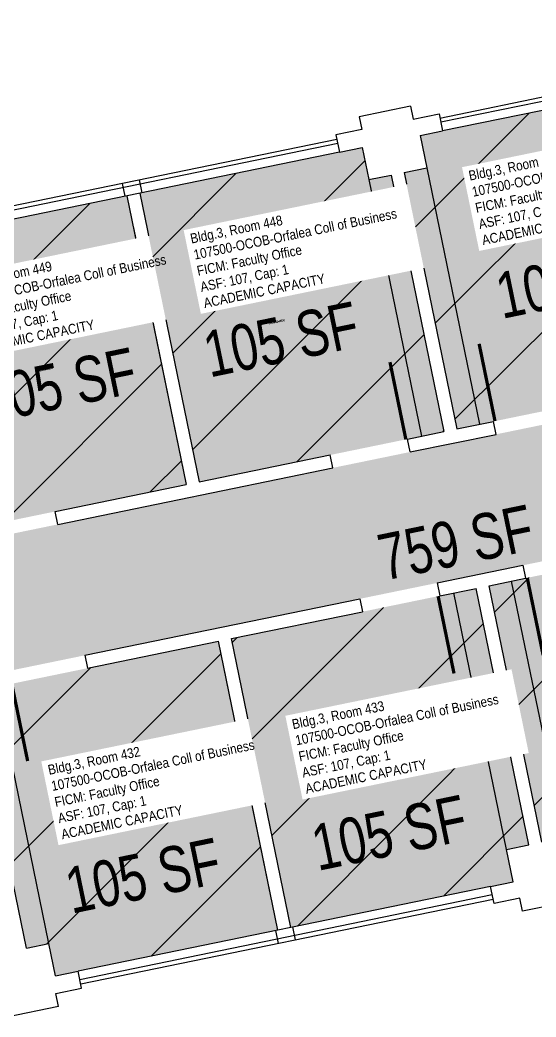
# Model space of a CAD drawing. Header units: inches. Extents: x 69197310 to 69200176, y 27671258 to 27673533.
# Drawn here: x 69198739.6 to 69198975, y 27672918.6 to 27673373.5 of the extents above; entities that cross this region are included whole.
import ezdxf
from ezdxf.enums import TextEntityAlignment as Align

# ---------------------------------------------------------------- set-up
doc = ezdxf.new("R2010")
doc.units = ezdxf.units.IN
doc.header["$LTSCALE"] = 100
doc.header["$MEASUREMENT"] = 0
for name, color, linetype in [('A-DOOR', 2, 'CONTINUOUS'), ('A-FLOR', 3, 'CONTINUOUS'), ('A-GLAZ', 1, 'CONTINUOUS'), ('A-IDEN-RNUM', 7, 'CONTINUOUS'), ('A-IDEN-SNUM', 4, 'CONTINUOUS'), ('A-IDEN-VNUM', 4, 'CONTINUOUS'), ('A-WALL', 5, 'CONTINUOUS'), ('AREA-TEXT', 3, 'CONTINUOUS'), ('Rooms-Capacity', 4, 'CONTINUOUS'), ('Rooms-Category-Color', 7, 'CONTINUOUS'), ('Rooms-College-Color', 7, 'CONTINUOUS'), ('Rooms-Department-Color', 7, 'CONTINUOUS'), ('Rooms-Division-Color', 7, 'CONTINUOUS'), ('Rooms-Information', 7, 'CONTINUOUS')]:
    doc.layers.add(name, color=color, linetype=linetype)
doc.styles.add('CP_AREA', font='arial.ttf', dxfattribs={"height": 15})
doc.styles.add('CP_ROOMSNUMBER', font='arial.ttf', dxfattribs={"height": 1})
doc.styles.add('CP_ROOMVNUMBER', font='arial.ttf', dxfattribs={"width": 0.85, "height": 0.075})
pattern_1 = [(45, (0, 0), (-26.51650429449553, 26.51650429449553), [])]

msp = doc.modelspace()

# ---------------------------------------------------------------- hatches: boundary and pattern name
at = {"layer": 'Rooms-Capacity'}
h = msp.add_hatch(dxfattribs=at)
h.set_pattern_fill('ANSI31', color=256, scale=300, style=0)
h.set_pattern_definition(pattern_1)
h.paths.add_polyline_path([(69198679.7518338, 27673255.60336582), (69198690.03681898, 27673257.7173855), (69198687.01679088, 27673272.41022152), (69198788.3973594, 27673293.24841552), (69198815.47694483, 27673161.50265257), (69198703.81139113, 27673138.55043889)])
h = msp.add_hatch(dxfattribs=at)
h.set_pattern_fill('ANSI31', color=256, scale=300, style=0)
h.set_pattern_definition(pattern_1)
h.paths.add_polyline_path([(69198977.65379485, 27672998.31282657), (69198987.9387801, 27673000.42684625), (69198990.95880818, 27672985.73401024), (69199092.33937667, 27673006.57220424), (69199065.25979125, 27673138.31796718), (69198953.59423755, 27673115.36575349)])
h = msp.add_hatch(dxfattribs=at)
h.set_pattern_fill('ANSI31', color=256, scale=300, style=0)
h.set_pattern_definition(pattern_1)
h.paths.add_polyline_path([(69198742.56841862, 27672949.99237669), (69198752.85340384, 27672952.10639637), (69198755.87343194, 27672937.41356035), (69198857.25400043, 27672958.25175436), (69198830.17441499, 27673089.9975173), (69198718.50886129, 27673067.04530361)])
at = {"layer": 'Rooms-Category-Color', "true_color": 0xfa9ba3}
for points in [[(69198679.7518338, 27673255.60336582), (69198690.03681898, 27673257.7173855), (69198687.01679088, 27673272.41022152), (69198788.3973594, 27673293.24841552), (69198815.47694483, 27673161.50265257), (69198703.81139113, 27673138.55043889)], [(69198977.65379485, 27672998.31282657), (69198987.9387801, 27673000.42684625), (69198990.95880818, 27672985.73401024), (69199092.33937667, 27673006.57220424), (69199065.25979125, 27673138.31796718), (69198953.59423755, 27673115.36575349)], [(69198742.56841862, 27672949.99237669), (69198752.85340384, 27672952.10639637), (69198755.87343194, 27672937.41356035), (69198857.25400043, 27672958.25175436), (69198830.17441499, 27673089.9975173), (69198718.50886129, 27673067.04530361)]]:
    msp.add_hatch(color=241, dxfattribs=at).paths.add_polyline_path(points)
at = {"layer": 'Rooms-College-Color', "true_color": 0xfa9ba3}
for points in [[(69198679.7518338, 27673255.60336582), (69198690.03681898, 27673257.7173855), (69198687.01679088, 27673272.41022152), (69198788.3973594, 27673293.24841552), (69198815.47694483, 27673161.50265257), (69198703.81139113, 27673138.55043889)], [(69198977.65379485, 27672998.31282657), (69198987.9387801, 27673000.42684625), (69198990.95880818, 27672985.73401024), (69199092.33937667, 27673006.57220424), (69199065.25979125, 27673138.31796718), (69198953.59423755, 27673115.36575349)], [(69198742.56841862, 27672949.99237669), (69198752.85340384, 27672952.10639637), (69198755.87343194, 27672937.41356035), (69198857.25400043, 27672958.25175436), (69198830.17441499, 27673089.9975173), (69198718.50886129, 27673067.04530361)]]:
    msp.add_hatch(color=241, dxfattribs=at).paths.add_polyline_path(points)
at = {"layer": 'Rooms-Department-Color', "true_color": 0xfa9ba3}
for points in [[(69198679.7518338, 27673255.60336582), (69198690.03681898, 27673257.7173855), (69198687.01679088, 27673272.41022152), (69198788.3973594, 27673293.24841552), (69198815.47694483, 27673161.50265257), (69198703.81139113, 27673138.55043889)], [(69198977.65379485, 27672998.31282657), (69198987.9387801, 27673000.42684625), (69198990.95880818, 27672985.73401024), (69199092.33937667, 27673006.57220424), (69199065.25979125, 27673138.31796718), (69198953.59423755, 27673115.36575349)], [(69198742.56841862, 27672949.99237669), (69198752.85340384, 27672952.10639637), (69198755.87343194, 27672937.41356035), (69198857.25400043, 27672958.25175436), (69198830.17441499, 27673089.9975173), (69198718.50886129, 27673067.04530361)]]:
    msp.add_hatch(color=241, dxfattribs=at).paths.add_polyline_path(points)
at = {"layer": 'Rooms-Division-Color', "true_color": 0xfa9ba3}
for points in [[(69198679.7518338, 27673255.60336582), (69198690.03681898, 27673257.7173855), (69198687.01679088, 27673272.41022152), (69198788.3973594, 27673293.24841552), (69198815.47694483, 27673161.50265257), (69198703.81139113, 27673138.55043889)], [(69198977.65379485, 27672998.31282657), (69198987.9387801, 27673000.42684625), (69198990.95880818, 27672985.73401024), (69199092.33937667, 27673006.57220424), (69199065.25979125, 27673138.31796718), (69198953.59423755, 27673115.36575349)], [(69198742.56841862, 27672949.99237669), (69198752.85340384, 27672952.10639637), (69198755.87343194, 27672937.41356035), (69198857.25400043, 27672958.25175436), (69198830.17441499, 27673089.9975173), (69198718.50886129, 27673067.04530361)]]:
    msp.add_hatch(color=241, dxfattribs=at).paths.add_polyline_path(points)

# ---------------------------------------------------------------- linework, layer by layer
at = {"layer": 'A-DOOR'}
for points in [[(69198956.28328982, 27673190.44458875, 1.5, 1.5, 0), (69198949.03522232, 27673225.70739518, 0, 0, 0), (69198949.76986414, 27673225.85839659, 0, 0, -0.4142135623730951), (69198991.11345726, 27673196.07237123, 0, 0, -0.4142135623730951)], [(69198915.63311017, 27673182.08917763, 1.5, 1.5, 0), (69198908.38504268, 27673217.35198406, 0, 0, 0), (69198907.65040088, 27673217.20098266, 0, 0, 0.4142135623730951), (69198881.40694836, 27673173.52282794, 0, 0, 0.4142135623730951)], [(69198721.19791359, 27673142.12413887, 1.5, 1.5, 0), (69198713.94984609, 27673177.3869453, 0, 0, 0), (69198714.68448788, 27673177.5379467, 0, 0, -0.4142135623730951), (69198756.02808101, 27673147.75192134, 0, 0, -0.4142135623730951)], [(69198970.98075998, 27673118.93945347, 1.5, 1.5, 0), (69198978.22882748, 27673083.67664704, 0, 0, 0), (69198978.96346928, 27673083.82764846, 0, 0, 0.4142135623730951), (69199005.20692182, 27673127.50580316, 0, 0, 0.4142135623730951)], [(69198930.33058034, 27673110.58404235, 1.5, 1.5, 0), (69198937.57864784, 27673075.32123592, 0, 0, 0), (69198936.84400603, 27673075.17023451, 0, 0, -0.4142135623730951), (69198895.50041288, 27673104.95625988, 0, 0, -0.4142135623730951)], [(69198735.89538375, 27673070.61900359, 1.5, 1.5, 0), (69198743.14345124, 27673035.35619715, 0, 0, 0), (69198743.87809302, 27673035.50719856, 0, 0, 0.4142135623730951), (69198770.12154557, 27673079.18535328, 0, 0, 0.4142135623730951)]]:
    msp.add_lwpolyline(points, format="xyseb", dxfattribs=at)
at = {"layer": 'A-FLOR'}
for p, q in [((69198925.12219507, 27673306.03783542), (69198949.18175241, 27673188.9849085)), ((69198898.67509025, 27673300.6017848), (69198922.73464759, 27673183.54885789)), ((69198987.93877992, 27673000.42684631), (69198963.87922259, 27673117.47977323)), ((69198961.49167511, 27672994.99079569), (69198937.43211776, 27673112.04372262)), ((69198752.85340369, 27672952.10639641), (69198728.79384632, 27673069.15932334))]:
    msp.add_line(p, q, dxfattribs=at)
at = {"layer": 'A-GLAZ'}
for p, q in [((69198931.17914093, 27673328.72182552), (69199119.2474419, 27673367.37818542)), ((69199119.65011232, 27673365.41914063), (69198931.58181134, 27673326.76278072)), ((69199120.45545316, 27673361.50105103), (69198932.38715217, 27673322.84469112)), ((69198696.09376469, 27673280.40137564), (69198884.16206568, 27673319.05773555)), ((69198884.56473607, 27673317.09869075), (69198696.49643509, 27673278.44233084)), ((69198885.37007692, 27673313.18060113), (69198697.30177593, 27673274.52424123)), ((69198786.20982556, 27673298.92421476), (69198787.41783682, 27673293.04708034)), ((69198794.04600479, 27673300.53489642), (69198795.25401601, 27673294.65776201)), ((69198954.22671801, 27672978.18394), (69198766.15841703, 27672939.52758009)), ((69198955.03205884, 27672974.2658504), (69198766.96375787, 27672935.60949049)), ((69198767.36642826, 27672933.65044568), (69198955.43472925, 27672972.3068056)), ((69198857.48248914, 27672952.1732848), (69198856.2744779, 27672958.05041921)), ((69198865.31866837, 27672953.78396647), (69198864.11065711, 27672959.66110087))]:
    msp.add_line(p, q, dxfattribs=at)
at = {"layer": 'A-WALL'}
for p, q in [((69198917.81419043, 27673334.14198223), (69198894.30565283, 27673329.30993726)), ((69198917.81419043, 27673334.14198223), (69198919.02220172, 27673328.26484783)), ((69198919.02220172, 27673328.26484783), (69198930.77647051, 27673330.68087033)), ((69198930.77647051, 27673330.68087033), (69198932.38715217, 27673322.84469112)), ((69198894.30565283, 27673329.30993726), (69198895.51366405, 27673323.43280284)), ((69198895.51366405, 27673323.43280284), (69198883.75939526, 27673321.01678035)), ((69198922.10216697, 27673320.73067142), (69198932.38715217, 27673322.84469112)), ((69198883.75939526, 27673321.01678035), (69198885.37007692, 27673313.18060113)), ((69198922.10216697, 27673320.73067142), (69198925.12219507, 27673306.03783542)), ((69198885.37007692, 27673313.18060113), (69198895.65506214, 27673315.29462082)), ((69198895.65506214, 27673315.29462082), (69198898.67509025, 27673300.6017848)), ((69198914.83720985, 27673303.92381573), (69198925.12219507, 27673306.03783542)), ((69198914.83720985, 27673303.92381573), (69198938.8967672, 27673186.87088881)), ((69198898.67509025, 27673300.6017848), (69198908.96007545, 27673302.71580449)), ((69198908.96007545, 27673302.71580449), (69198933.01963282, 27673185.66287756)), ((69198794.27449363, 27673294.4564268), (69198821.35407908, 27673162.71066387)), ((69198788.39735922, 27673293.24841556), (69198815.47694468, 27673161.50265262)), ((69198791.41738732, 27673278.55557954), (69198815.47694468, 27673161.50265262)), ((69198938.8967672, 27673186.87088881), (69198955.548648, 27673190.29358735)), ((69198956.75665927, 27673184.41645294), (69198955.548648, 27673190.29358735)), ((69198916.36775196, 27673182.24017903), (69198933.01963282, 27673185.66287756)), ((69198917.57576323, 27673176.36304463), (69198916.36775196, 27673182.24017903)), ((69198917.57576323, 27673176.36304463), (69198956.75665927, 27673184.41645294)), ((69198821.35407908, 27673162.71066387), (69198881.10494554, 27673174.99211155)), ((69198882.31295681, 27673169.11497715), (69198881.10494554, 27673174.99211155)), ((69198756.93408945, 27673143.34407054), (69198882.31295681, 27673169.11497715)), ((69198755.72607821, 27673149.22120494), (69198815.47694468, 27673161.50265262)), ((69198756.93408945, 27673143.34407054), (69198755.72607821, 27673149.22120494)), ((69198929.85721089, 27673116.61217817), (69198969.03810692, 27673124.66558648)), ((69198969.03810692, 27673124.66558648), (69198970.24611819, 27673118.78845208)), ((69198953.59423739, 27673115.36575354), (69198970.24611819, 27673118.78845208)), ((69198929.85721089, 27673116.61217817), (69198931.06522214, 27673110.73504375)), ((69198931.06522214, 27673110.73504375), (69198947.71710294, 27673114.1577423)), ((69198971.77666031, 27672997.10481538), (69198947.71710294, 27673114.1577423)), ((69198977.65379474, 27672998.31282662), (69198953.59423739, 27673115.36575354)), ((69198769.21553715, 27673083.59320409), (69198894.59440446, 27673109.36411069)), ((69198894.59440446, 27673109.36411069), (69198895.80241571, 27673103.48697628)), ((69198836.05154927, 27673091.20552861), (69198895.80241571, 27673103.48697628)), ((69198770.42354837, 27673077.71606967), (69198830.17441484, 27673089.99751736)), ((69198854.23397218, 27672972.94459043), (69198830.17441484, 27673089.99751736)), ((69198857.2540003, 27672958.25175441), (69198830.17441484, 27673089.99751736)), ((69198863.13113472, 27672959.45976567), (69198836.05154927, 27673091.20552861)), ((69198769.21553715, 27673083.59320409), (69198770.42354837, 27673077.71606967)), ((69198742.56841844, 27672949.99237673), (69198718.50886111, 27673067.04530365)), ((69198961.49167511, 27672994.99079569), (69198971.77666031, 27672997.10481538)), ((69198964.51170322, 27672980.29795968), (69198961.49167511, 27672994.99079569)), ((69198954.22671801, 27672978.18394), (69198964.51170322, 27672980.29795968)), ((69198955.83739966, 27672970.34776079), (69198954.22671801, 27672978.18394)), ((69198967.59166849, 27672972.76378329), (69198955.83739966, 27672970.34776079)), ((69198968.79967973, 27672966.88664888), (69198967.59166849, 27672972.76378329)), ((69198992.30821735, 27672971.71869387), (69198968.79967973, 27672966.88664888)), ((69198742.56841844, 27672949.99237673), (69198752.85340369, 27672952.10639641)), ((69198755.87343182, 27672937.41356039), (69198752.85340369, 27672952.10639641)), ((69198755.87343182, 27672937.41356039), (69198766.15841703, 27672939.52758009)), ((69198767.76909867, 27672931.69140089), (69198766.15841703, 27672939.52758009)), ((69198756.01482984, 27672929.27537839), (69198767.76909867, 27672931.69140089)), ((69198757.22284111, 27672923.39824398), (69198756.01482984, 27672929.27537839)), ((69198757.22284111, 27672923.39824398), (69198733.71430346, 27672918.56619899))]:
    msp.add_line(p, q, dxfattribs=at)

# ---------------------------------------------------------------- texts
at = {"layer": 'A-IDEN-RNUM', "style": 'CP_ROOMSNUMBER', "width": 0.85}
for s, p in [('0448-00', (69198856.84920259, 27673235.82013744)), ('0449-00', (69198751.027902, 27673214.06917645)), ('0433-00', (69198896.52884087, 27673032.50009017)), ('0432-00', (69198788.99320412, 27673010.39675721))]:
    msp.add_text(s, height=1, rotation=11.61504924700578, dxfattribs=at).set_placement(p, align=Align.MIDDLE)
at = {"layer": 'A-IDEN-SNUM', "style": 'CP_ROOMSNUMBER', "width": 0.85}
for s, p in [('0030044800', (69198856.84920259, 27673235.82013744)), ('0030044900', (69198751.027902, 27673214.06917645)), ('0030043300', (69198896.52884087, 27673032.50009017)), ('0030043200', (69198788.99320412, 27673010.39675721))]:
    msp.add_text(s, height=1, rotation=11.61504924700578, dxfattribs=at).set_placement(p, align=Align.MIDDLE)
at = {"layer": 'A-IDEN-VNUM', "style": 'CP_ROOMVNUMBER', "width": 0.85}
for s, p in [('447', (69198978.24817519, 27673292.38440376)), ('448', (69198851.33721252, 27673263.48375677)), ('449', (69198746.14511967, 27673242.50192017)), ('433', (69198897.72085732, 27673041.89790524)), ('432', (69198786.41399544, 27673021.08542336))]:
    msp.add_text(s, height=31.5, rotation=11.61504924700578, dxfattribs=at).set_placement(p, align=Align.MIDDLE)
at = {"layer": 'AREA-TEXT', "style": 'CP_AREA', "width": 0.75}
for s, p in [('105 SF', (69198992.07598528, 27673254.49297904)), ('105 SF', (69198858.7205987, 27673227.76147801)), ('105 SF', (69198757.32646486, 27673206.80447102)), ('759 SF', (69198938.32661095, 27673135.08644434)), ('105 SF', (69198908.0503199, 27673002.65335244)), ('105 SF', (69198795.74145672, 27672983.11160887))]:
    msp.add_text(s, height=21, rotation=11.67794054305148, dxfattribs=at).set_placement(p, align=Align.MIDDLE_CENTER)

# ---------------------------------------------------------------- next in the draw order: texts
at = {"layer": 'Rooms-Information', "char_height": 4.5, "width": 100.8, "attachment_point": 7, "rotation": 11.615049247005778, "style": 'CP_ROOMVNUMBER', "bg_fill": 3, "box_fill_scale": 1.5, "bg_fill_color": 256, "bg_fill_true_color": 13158600, "bg_fill_transparency": 0}
for s, insert in [('Bldg.3, Room 449^M^J107500-OCOB-Orfalea Coll of Business^M^JFICM: Faculty Office^M^JASF: 107, Cap: 1^M^JACADEMIC CAPACITY', (69198718.71001856, 27673220.99192213)), ('Bldg.3, Room 432^M^J107500-OCOB-Orfalea Coll of Business^M^JFICM: Faculty Office^M^JASF: 107, Cap: 1^M^JACADEMIC CAPACITY', (69198758.9767313, 27672999.58594884))]:
    msp.add_mtext(s, dxfattribs=dict(at, insert=insert))

# ---------------------------------------------------------------- next in the draw order: hatches: boundary and pattern name
at = {"layer": 'Rooms-Capacity'}
h = msp.add_hatch(dxfattribs=at)
h.set_pattern_fill('ANSI31', color=256, scale=300, style=0)
h.set_pattern_definition(pattern_1)
h.paths.add_polyline_path([(69198794.27449378, 27673294.45642677), (69198895.65506229, 27673315.29462078), (69198898.67509043, 27673300.60178476), (69198908.96007563, 27673302.71580445), (69198933.01963297, 27673185.66287751), (69198821.35407922, 27673162.71066384)])
h = msp.add_hatch(dxfattribs=at)
h.set_pattern_fill('ANSI31', color=256, scale=300, style=0)
h.set_pattern_definition(pattern_1)
h.paths.add_polyline_path([(69198863.13113484, 27672959.45976561), (69198964.51170334, 27672980.29795962), (69198961.49167526, 27672994.99079564), (69198971.77666046, 27672997.10481532), (69198947.71710312, 27673114.15774224), (69198836.05154942, 27673091.20552855)])
at = {"layer": 'Rooms-Category-Color', "true_color": 0xadadad}
msp.add_hatch(color=253, dxfattribs=at).paths.add_polyline_path([(69198175.26848736, 27673023.78604431), (69198187.56137735, 27672964.03752976), (69198189.33827588, 27672964.40276102), (69198195.37833212, 27672935.01708899), (69198305.08484104, 27672957.56663227), (69198299.0447848, 27672986.95230429), (69198694.77183482, 27673068.29172825), (69199888.80964164, 27673313.71934656), (69199876.52819398, 27673373.47021302)])
at = {"layer": 'Rooms-Category-Color', "true_color": 0xfa9ba3}
for points in [[(69198794.27449378, 27673294.45642677), (69198895.65506229, 27673315.29462078), (69198898.67509043, 27673300.60178476), (69198908.96007563, 27673302.71580445), (69198933.01963297, 27673185.66287751), (69198821.35407922, 27673162.71066384)], [(69198863.13113484, 27672959.45976561), (69198964.51170334, 27672980.29795962), (69198961.49167526, 27672994.99079564), (69198971.77666046, 27672997.10481532), (69198947.71710312, 27673114.15774224), (69198836.05154942, 27673091.20552855)]]:
    msp.add_hatch(color=241, dxfattribs=at).paths.add_polyline_path(points)
at = {"layer": 'Rooms-College-Color', "true_color": 0xadadad}
msp.add_hatch(color=253, dxfattribs=at).paths.add_polyline_path([(69198175.26848736, 27673023.78604431), (69198187.56137735, 27672964.03752976), (69198189.33827588, 27672964.40276102), (69198195.37833212, 27672935.01708899), (69198305.08484104, 27672957.56663227), (69198299.0447848, 27672986.95230429), (69198694.77183482, 27673068.29172825), (69199888.80964164, 27673313.71934656), (69199876.52819398, 27673373.47021302)])
at = {"layer": 'Rooms-College-Color', "true_color": 0xfa9ba3}
for points in [[(69198794.27449378, 27673294.45642677), (69198895.65506229, 27673315.29462078), (69198898.67509043, 27673300.60178476), (69198908.96007563, 27673302.71580445), (69198933.01963297, 27673185.66287751), (69198821.35407922, 27673162.71066384)], [(69198863.13113484, 27672959.45976561), (69198964.51170334, 27672980.29795962), (69198961.49167526, 27672994.99079564), (69198971.77666046, 27672997.10481532), (69198947.71710312, 27673114.15774224), (69198836.05154942, 27673091.20552855)]]:
    msp.add_hatch(color=241, dxfattribs=at).paths.add_polyline_path(points)
at = {"layer": 'Rooms-Department-Color', "true_color": 0xacacac}
msp.add_hatch(color=253, dxfattribs=at).paths.add_polyline_path([(69198175.26848736, 27673023.78604431), (69198187.56137735, 27672964.03752976), (69198189.33827588, 27672964.40276102), (69198195.37833212, 27672935.01708899), (69198305.08484104, 27672957.56663227), (69198299.0447848, 27672986.95230429), (69198694.77183482, 27673068.29172825), (69199888.80964164, 27673313.71934656), (69199876.52819398, 27673373.47021302)])
at = {"layer": 'Rooms-Department-Color', "true_color": 0xfa9ba3}
for points in [[(69198794.27449378, 27673294.45642677), (69198895.65506229, 27673315.29462078), (69198898.67509043, 27673300.60178476), (69198908.96007563, 27673302.71580445), (69198933.01963297, 27673185.66287751), (69198821.35407922, 27673162.71066384)], [(69198863.13113484, 27672959.45976561), (69198964.51170334, 27672980.29795962), (69198961.49167526, 27672994.99079564), (69198971.77666046, 27672997.10481532), (69198947.71710312, 27673114.15774224), (69198836.05154942, 27673091.20552855)]]:
    msp.add_hatch(color=241, dxfattribs=at).paths.add_polyline_path(points)
at = {"layer": 'Rooms-Division-Color', "true_color": 0xadadad}
msp.add_hatch(color=253, dxfattribs=at).paths.add_polyline_path([(69198175.26848736, 27673023.78604431), (69198187.56137735, 27672964.03752976), (69198189.33827588, 27672964.40276102), (69198195.37833212, 27672935.01708899), (69198305.08484104, 27672957.56663227), (69198299.0447848, 27672986.95230429), (69198694.77183482, 27673068.29172825), (69199888.80964164, 27673313.71934656), (69199876.52819398, 27673373.47021302)])
at = {"layer": 'Rooms-Division-Color', "true_color": 0xfa9ba3}
for points in [[(69198794.27449378, 27673294.45642677), (69198895.65506229, 27673315.29462078), (69198898.67509043, 27673300.60178476), (69198908.96007563, 27673302.71580445), (69198933.01963297, 27673185.66287751), (69198821.35407922, 27673162.71066384)], [(69198863.13113484, 27672959.45976561), (69198964.51170334, 27672980.29795962), (69198961.49167526, 27672994.99079564), (69198971.77666046, 27672997.10481532), (69198947.71710312, 27673114.15774224), (69198836.05154942, 27673091.20552855)]]:
    msp.add_hatch(color=241, dxfattribs=at).paths.add_polyline_path(points)

# ---------------------------------------------------------------- next in the draw order: texts
at = {"layer": 'Rooms-Information', "char_height": 4.5, "width": 100.8, "attachment_point": 7, "rotation": 11.615049247005778, "style": 'CP_ROOMVNUMBER', "bg_fill": 3, "box_fill_scale": 1.5, "bg_fill_color": 256, "bg_fill_true_color": 13158600, "bg_fill_transparency": 0}
for s, insert in [('Bldg.3, Room 448^M^J107500-OCOB-Orfalea Coll of Business^M^JFICM: Faculty Office^M^JASF: 107, Cap: 1^M^JACADEMIC CAPACITY', (69198823.90211141, 27673241.97375873)), ('Bldg.3, Room 433^M^J107500-OCOB-Orfalea Coll of Business^M^JFICM: Faculty Office^M^JASF: 107, Cap: 1^M^JACADEMIC CAPACITY', (69198870.28359318, 27673020.39843072))]:
    msp.add_mtext(s, dxfattribs=dict(at, insert=insert))

# ---------------------------------------------------------------- next in the draw order: hatches: boundary and pattern name
at = {"layer": 'Rooms-Capacity'}
h = msp.add_hatch(dxfattribs=at)
h.set_pattern_fill('ANSI31', color=256, scale=300, style=0)
h.set_pattern_definition(pattern_1)
h.paths.add_polyline_path([(69198914.83721003, 27673303.92381568), (69198925.12219524, 27673306.03783537), (69198922.10216711, 27673320.73067139), (69199023.48273563, 27673341.56886539), (69199050.56232107, 27673209.82310246), (69198938.89676735, 27673186.87088876)])
at = {"layer": 'Rooms-Category-Color', "true_color": 0xfa9ba3}
msp.add_hatch(color=241, dxfattribs=at).paths.add_polyline_path([(69198914.83721003, 27673303.92381568), (69198925.12219524, 27673306.03783537), (69198922.10216711, 27673320.73067139), (69199023.48273563, 27673341.56886539), (69199050.56232107, 27673209.82310246), (69198938.89676735, 27673186.87088876)])
at = {"layer": 'Rooms-College-Color', "true_color": 0xfa9ba3}
msp.add_hatch(color=241, dxfattribs=at).paths.add_polyline_path([(69198914.83721003, 27673303.92381568), (69198925.12219524, 27673306.03783537), (69198922.10216711, 27673320.73067139), (69199023.48273563, 27673341.56886539), (69199050.56232107, 27673209.82310246), (69198938.89676735, 27673186.87088876)])
at = {"layer": 'Rooms-Department-Color', "true_color": 0xfa9ba3}
msp.add_hatch(color=241, dxfattribs=at).paths.add_polyline_path([(69198914.83721003, 27673303.92381568), (69198925.12219524, 27673306.03783537), (69198922.10216711, 27673320.73067139), (69199023.48273563, 27673341.56886539), (69199050.56232107, 27673209.82310246), (69198938.89676735, 27673186.87088876)])
at = {"layer": 'Rooms-Division-Color', "true_color": 0xfa9ba3}
msp.add_hatch(color=241, dxfattribs=at).paths.add_polyline_path([(69198914.83721003, 27673303.92381568), (69198925.12219524, 27673306.03783537), (69198922.10216711, 27673320.73067139), (69199023.48273563, 27673341.56886539), (69199050.56232107, 27673209.82310246), (69198938.89676735, 27673186.87088876)])

# ---------------------------------------------------------------- next in the draw order: texts
at = {"layer": 'Rooms-Information', "insert": (69198950.85417202, 27673270.67445888), "char_height": 4.5, "width": 100.8, "attachment_point": 7, "rotation": 11.615049247005778, "style": 'CP_ROOMVNUMBER', "bg_fill": 3, "box_fill_scale": 1.5, "bg_fill_color": 256, "bg_fill_true_color": 13158600, "bg_fill_transparency": 0}
msp.add_mtext('Bldg.3, Room 447^M^J107500-OCOB-Orfalea Coll of Business^M^JFICM: Faculty Office^M^JASF: 107, Cap: 1^M^JACADEMIC CAPACITY', dxfattribs=at)

doc.saveas('drawing.dxf')
